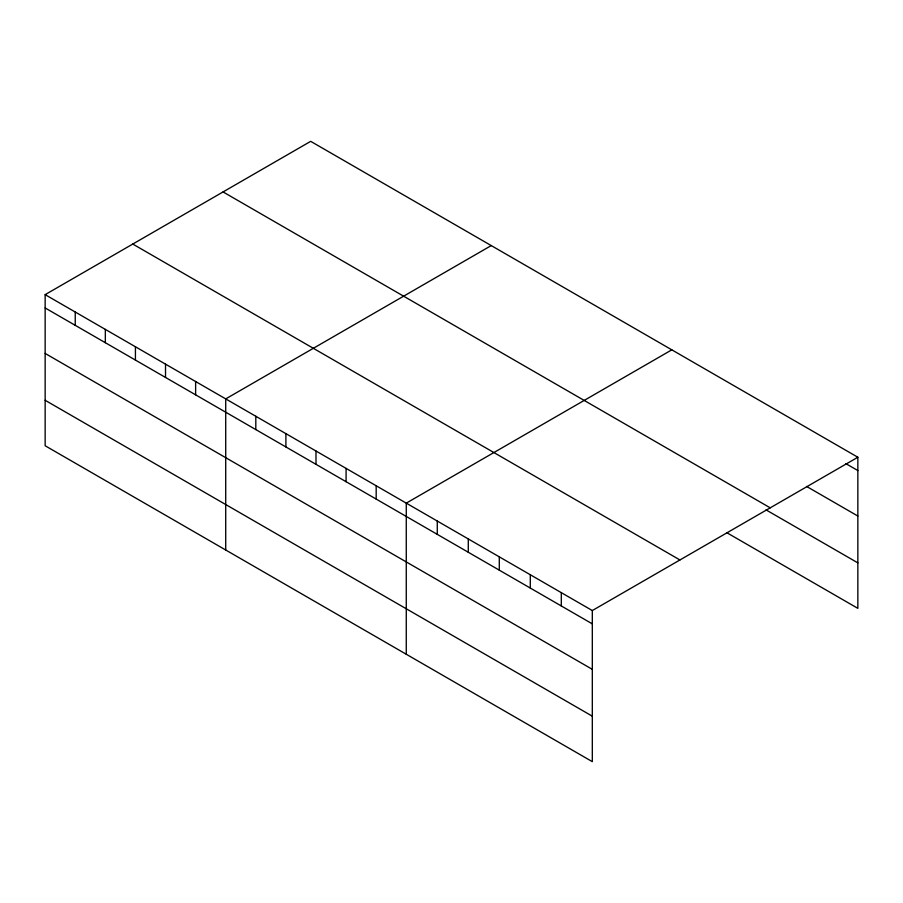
<?xml version="1.0" encoding="UTF-8"?>
<svg xmlns="http://www.w3.org/2000/svg" width="903" height="903" viewBox="0 0 903 903"><rect width="100%" height="100%" fill="white"/><g stroke="black" fill="none" stroke-linecap="round" stroke-linejoin="round"><path stroke-width="1.35" d="M45.15 294.649L592.312 610.552L592.312 761.658L45.15 445.755L45.15 294.649L310.688 141.342L857.85 457.245L857.85 608.351L726.667 532.612M491.255 245.582L225.716 398.9L225.716 550.006M671.821 349.833L406.271 503.14L406.271 654.257M592.312 610.552L857.85 457.245M845.919 463.668L857.85 470.553M806.571 486.424L857.85 516.031M223.064 191.933L770.225 507.836M766.026 509.868L857.85 562.874M132.775 244.058L679.936 559.962M45.15 307.957L592.312 623.86M45.15 353.434L592.312 669.337M45.15 400.289L592.312 716.181M561.305 592.65L561.305 605.958M530.298 574.748L530.298 588.056M499.291 556.846L499.291 570.154M468.285 538.944L468.285 552.252M437.278 521.042L437.278 534.35M376.179 485.769L376.179 499.077M346.086 468.397L346.086 481.705M315.994 451.015L315.994 464.334M285.901 433.643L285.901 446.951M255.809 416.272L255.809 429.58M195.624 381.517L195.624 394.837M165.52 364.146L165.52 377.454M135.427 346.775L135.427 360.083M105.335 329.392L105.335 342.711M75.242 312.02L75.242 325.34"/></g></svg>
